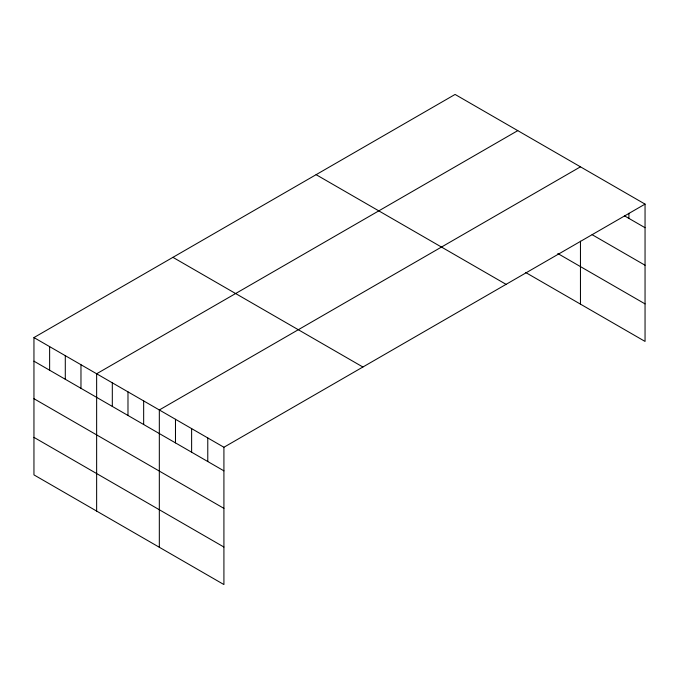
<?xml version="1.0" encoding="UTF-8"?>
<svg xmlns="http://www.w3.org/2000/svg" width="679" height="679" viewBox="0 0 679 679"><rect width="100%" height="100%" fill="white"/><g stroke="black" fill="none" stroke-linecap="round" stroke-linejoin="round"><path stroke-width="1.02" d="M645.05 204.116L223.917 447.257L223.917 584.56L33.95 474.884L33.95 337.573L455.083 94.44L645.05 204.116L645.05 341.427L525.605 272.466M517.771 130.631L96.639 373.773L96.639 511.075M580.46 166.822L159.327 409.963L159.327 547.274M624.417 215.803L645.05 227.711M592.122 234.679L645.05 265.234M557.824 253.539L645.05 303.895M316.108 174.673L506.076 284.348M172.924 257.341L362.892 367.016M33.95 337.573L223.917 447.257M33.95 361.177L223.917 470.853M33.95 398.7L223.917 508.376M33.95 437.361L223.917 547.036M628.907 213.257L628.907 218.392M580.46 241.172L580.46 304.133M207.774 437.93L207.774 461.533M191.622 428.61L191.622 452.206M175.479 419.283L175.479 442.886M143.659 400.916L143.659 424.511M127.983 391.868L127.983 415.463M112.315 382.82L112.315 406.415M80.971 364.725L80.971 388.32M65.294 355.677L65.294 379.272M49.626 346.63L49.626 370.225"/></g></svg>
